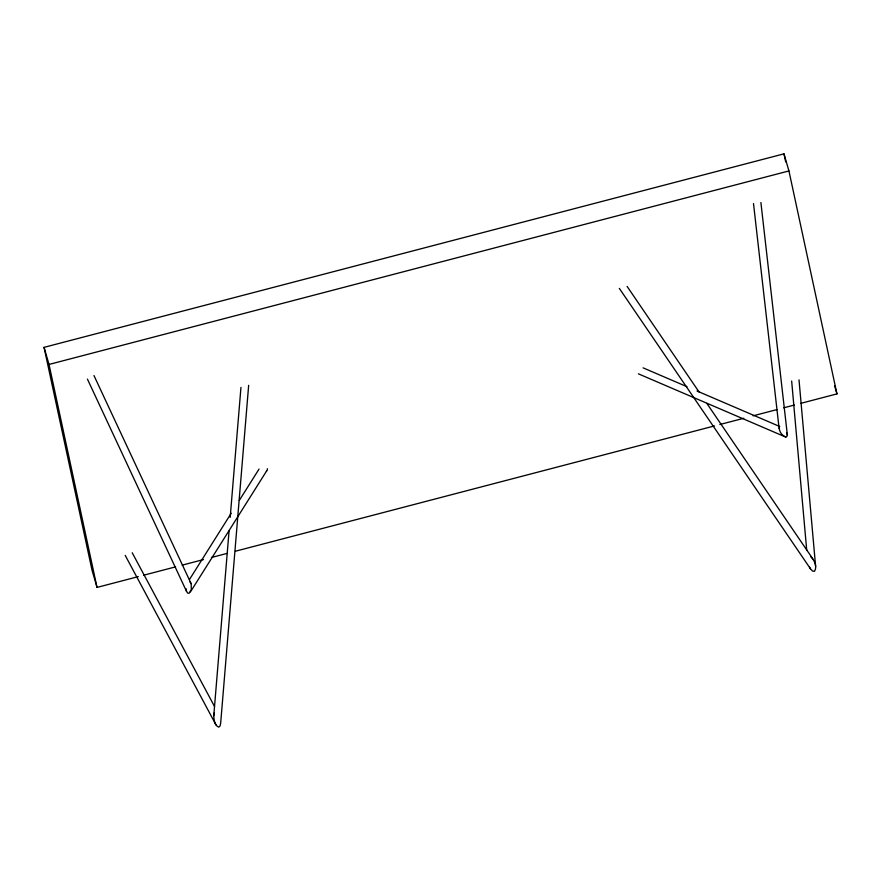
<?xml version="1.0" encoding="UTF-8"?>
<svg xmlns="http://www.w3.org/2000/svg" width="881" height="881" viewBox="0 0 881 881"><rect width="100%" height="100%" fill="white"/><g stroke="black" fill="none" stroke-linecap="round" stroke-linejoin="round"><path stroke-width="1.32" d="M248.662 385.327L220.679 723.114L220.063 726.032L218.686 727.155C214.49 725.426 213.962 719.623 213.775 715.614L229.06 530.99M230.194 517.323L240.954 387.398M760.898 202.531L787.405 435.357L786.337 437.075C782.383 436.249 779.145 431.822 779.233 427.825M267.295 469.595L267.384 468.692M213.775 715.614L214.391 712.696M87.439 379.127L186.53 591.36L187.631 593.078L189.052 593.287L191.342 589.433L191.122 583.64L93.959 375.537M189.448 579.555L231.207 513.26M239.269 500.463L259.047 469.066M190.406 591.955L266.965 470.421A3.832 3.491 32.2 0 1 266.403 471.115M138.284 576.626L97.031 587.418L92.064 570.326L44.05 347.356L783.969 153.845L788.936 170.936L836.95 393.895L801.016 403.3M97.031 587.418L49.017 364.448L788.936 170.936M143.603 575.238L175.55 566.879M182.202 565.139L203.489 559.567M211.473 557.486L227.452 553.301M235.436 551.22L714.513 425.919M719.843 424.521L743.795 418.266M753.112 415.821L777.064 409.555M783.716 407.815L794.365 405.04M643.097 367.851L686.982 386.693M697.014 390.999L779.784 426.525M638.384 373.83L785.522 436.987M810.751 556.726C814.407 560.052 817.557 566.912 814.451 571.34L812.601 571.064L810.498 568.851L619.332 288.384M190.032 581.923L191.122 583.64M627.107 286.413L699.073 392.012M706.815 403.366L812.844 558.928M809.529 567.199L810.498 568.851M132.216 552.772L214.524 706.474M125.212 555.382L216.043 724.997M786.755 433.012L787.405 435.357M834.659 386.01L836.95 393.895M44.05 347.356L49.017 364.448M186.53 591.36L186.056 588.618M783.969 153.845L785.709 161.895M753.497 203.533L779.145 428.695M799.012 379.854L815.619 566.384M791.656 381.044L806.743 550.471"/></g></svg>
